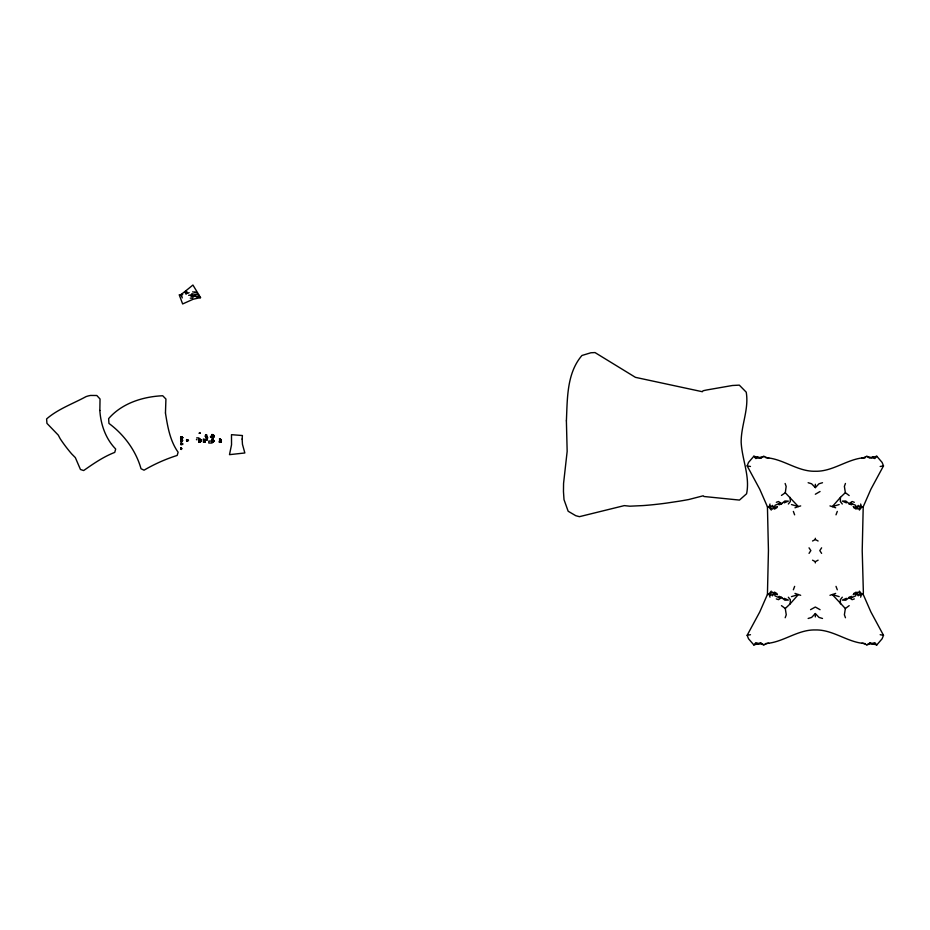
<?xml version="1.0" encoding="UTF-8"?>
<svg xmlns="http://www.w3.org/2000/svg" width="930" height="930" viewBox="0 0 930 930"><rect width="100%" height="100%" fill="white"/><g stroke="black" fill="none" stroke-linecap="round" stroke-linejoin="round"><path stroke-width="1.4" d="M200.124 442.262C197.486 441.738 203.031 440.088 200.008 440.715C197.427 442.61 202.74 442.203 198.974 440.843C201.275 435.961 198.567 443.203 200.043 441.506C202.752 438.762 197.462 443.412 200.287 442.227M213.168 442.262C212.087 441.122 213.075 442.355 213.296 439.913C214.144 441.831 212.121 443.331 212.366 441.355C213.098 437.425 210.761 441.262 213.33 442.227C213.702 441.529 213.284 439.251 213.284 439.89C214.063 441.518 213.33 440.68 213.342 439.425M815.319 616.915L815.331 613.544L811.646 617.415L808.147 618.473M199.671 442.029C200.81 436.333 197.799 444.563 200.345 441.576C197.02 437.995 200.613 445.156 200.217 439.739C199.834 436.612 198.543 444.9 200.345 441.448C200.357 438.216 200.834 441.669 200.299 439.425M213.354 434.822L213.9 436.333L213.354 434.822L213.9 436.333L213.191 437.646L212.04 437.612L213.516 437.251L213.214 435.112L212.04 434.915L212.61 434.566L212.691 437.205L213.54 437.367L213.737 436.205L211.889 437.588L213.342 437.612L213.551 436.379L213.319 434.81L211.889 434.822L213.249 434.961L214.005 436.403M213.33 442.227C212.598 440.146 211.552 444.075 213.621 441.134C212.703 439.646 211.226 437.763 213.981 441.018M220.77 442.227L220.015 439.216L219.468 442.087L220.77 442.227L219.468 441.785L220.77 442.227L221.421 441.018L220.619 442.262L219.317 442.203L220.608 442.262M199.613 441.913C199.578 439.379 201.543 441.471 198.869 441.448C200.81 441.529 201.124 440.099 200.124 440.762C199.113 444.18 198.416 438.1 199.683 439.437C200.636 440.68 201.264 442.192 200.183 441.169M200.462 441.866C197.846 441.169 201.054 439.216 199.508 441.297C197.869 440.413 202.345 440.948 199.706 441.285C199.264 438.611 202.089 439.785 199.241 441.413M212.749 435.775C211.482 433.136 214.597 437.681 212.447 437.577C212.738 437.309 212.075 438.286 212.889 436.914C214.597 436.054 211.808 433.973 213.272 435.31C210.785 438.751 214.226 435.577 213.54 437.367M221.328 440.971C220.689 440.274 218.98 436.182 220.294 442.18C219.364 443.04 222.084 439.506 220.422 439.53C221.817 446.016 218.085 435.996 221.421 441.018M182.745 437.902C181.652 436.251 182.048 438.762 180.862 438.855C182.233 438.588 181.292 435.961 182.245 438.181C179.409 436.449 184.419 438.96 181.896 437.298C183.501 437.519 180.664 438.065 181.269 437.46C185.128 437.925 178.92 437.356 182.606 437.542M213.342 437.612C211.18 438.379 213.679 435.566 212.854 435.135C212.9 440.832 210.599 432.183 213.354 435.891M220.154 442.029C219.248 433.043 220.096 447.76 220.643 439.727M200.229 439.588C201.24 442.541 197.427 441.483 200.415 440.599C198.299 441.518 199.845 442.924 199.787 439.75C197.962 438.658 200.892 442.471 198.974 439.053M212.656 434.705C212.168 441.901 211.935 431.136 213.9 436.356M213.865 440.971C210.773 444.773 213.377 436.158 213.505 441.866M203.403 442.203L203.403 439.053L204.019 440.704M198.439 440.25L199.927 439.658M196.416 439.692C197.055 439.204 196.521 439.413 196.904 439.553M200.717 441.25C200.892 438.565 198.683 442.808 199.904 439.46C199.869 441.204 198.625 440.436 200.752 441.599M212.865 441.494C209.889 444.877 213.819 434.694 212.784 441.215C213.668 441.436 212.889 438.739 212.017 439.053M181.664 438.472C179.037 437.274 184.338 436.833 181.141 438.204C182.106 436.728 181.92 438.53 182.233 437.344C179.234 436.565 184.744 438.948 180.722 437.844M181.676 438.681C180.478 436.658 181.245 439.483 181.478 438.356C182.303 436.228 179.374 437.565 181.094 438.96C180.745 435.252 181.71 439.96 181.931 437.309M181.094 444.587C180.49 442.308 182.175 443.168 181.129 444.807M181.129 449.306C180.467 446.865 182.071 448.167 181.176 449.516M182.268 437.6C180.641 435.949 180.687 438.762 182.385 437.379M845.451 483.461L844.382 486.402L845.358 492.668L840.464 497.352L840.325 501.526L842.301 504.014M180.862 440.913C183.256 440.169 182.257 440.378 181.617 440.274M186.581 440.913C187.965 441.192 186.593 439.158 188.197 440.076M213.237 435.263C211.947 435.577 211.749 437.065 213.482 437.507M785.187 617.741L786.257 614.788L785.28 608.511L790.186 603.837L790.326 599.664L788.338 597.223M182.257 444.11C183.454 445.819 181.792 441.983 182.664 443.761M200.02 441.634L199.648 440.518L200.938 441.018M210.668 437.1L210.482 436.647M181.013 437.844L182.117 437.356L180.862 438.437M207.378 436.972L207.611 437.937L206.297 438.146L205.286 436.217L205.623 434.845L206.751 434.88L206.065 437.414L207.378 436.972L205.658 436.612L206.797 436.31L206.262 437.635C207.646 440.285 206.181 440.192 206.751 437.24L205.658 437.309M211.133 436.461L210.657 436.937L210.982 436.344M187.965 440.634C186.174 439.262 188.592 440.913 188.546 440.367M213.365 441.378C213.342 437.612 211.598 443.889 212.447 441.204C212.377 438.437 213.156 439.03 212.482 441.39M200.81 441.529C199.008 440.355 200.868 439.588 200.81 440.588M212.819 442.041C214.33 440.611 211.691 439.971 212.993 439.658M187.906 440.727C187.232 442.087 185.954 440.622 187.221 439.971M182.594 437.716C182.059 438.146 180.885 437.356 182.175 437.402M199.787 442.052L200.834 440.878L200.334 439.518M213.319 435.275L213.737 436.205M220.829 440.343C218.69 436.809 221.131 444.156 220.817 439.518M863.214 594.421L862.354 594.398L863.214 594.421L863.365 592.247L862.215 550.595L863.214 506.769L870.91 489.203L883.5 465.895L882.117 462.431L876.792 456.235L871.34 457.583L866.76 456.339L863.47 457.793C846.986 459.257 832.617 471.719 815.319 471.254C798.033 471.766 783.641 459.211 767.169 457.816L763.879 456.351L755.811 458.525L753.858 456.235L748.522 462.431L747.15 465.895L759.74 489.203L767.436 506.769L768.436 550.595L767.436 594.421L759.74 611.998L747.15 635.295L748.522 638.771L753.858 644.955L760.821 643.014L763.89 644.862L767.169 643.397C783.653 641.933 798.033 629.482 815.319 629.947C832.617 629.482 846.986 641.921 863.47 643.409L866.76 644.85L874.828 642.688L876.792 644.967L882.117 638.771L883.5 635.295L870.91 611.998L863.214 594.421L860.61 593.979L858.181 592.085L853.17 594.712M212.459 440.32L212.226 441.332M219.468 439.053C219.678 436.868 220.817 445.191 220.782 439.425M181.501 437.867C180.571 436.786 182.327 437.356 181.187 437.786M198.962 441.355C201.508 442.203 199.787 439.413 200.741 440.599M212.935 437.333C213.028 433.02 211.668 435.333 213.47 437.205M220.631 441.192C220.945 436.182 218.015 443.099 221.177 440.925M199.392 440.983L200.543 439.913M204.891 441.866L205.274 440.971L204.716 442.227L203.903 441.552L204.019 439.32M199.16 440.948L199.346 439.611M213.214 435.112L212.493 436.589M829.979 595.293L832.315 594.572L845.358 608.534L844.382 614.811L845.463 617.741M206.169 440.029L207.262 439.785L206.751 437.24M800.684 505.908L798.347 506.571L785.304 492.749L786.152 486.448L785.141 483.484M220.422 441.413C219.875 443.192 219.864 441.855 220.712 439.588M219.643 439.565C221.805 438.646 218.69 446.691 219.852 439.286M212.342 439.506C212.982 438.576 211.598 440.913 213.726 440.936M199.927 441.413C200.845 441.506 200.845 439.169 199.718 440.622M198.788 440.832L198.636 440.471M182.141 437.46L180.862 437.925M784.281 502.874L788.361 501.119L784.874 501.014L781.491 503.642L779.235 503.421L778.991 504.839L781.735 503.874M204.356 439.46L205.367 441.018M204.716 439.425L205.1 440.82M213.458 440.448L212.389 439.599L212.354 441.053M846.381 598.316L842.313 600.094L845.765 600.199L849.137 597.572L851.392 597.769L851.659 596.339L848.916 597.339M199.427 440.529L198.974 440.088L199.869 440.111M212.726 437.414L212.04 437.321L212.691 435.542M220.108 441.913L220.015 440.262M199.555 440.75L200.834 439.89M213.377 441.134C210.808 440.39 213.609 440.936 213.633 441.215M180.722 443.471L181.28 444.494L181.664 443.877M180.757 448.179C182.117 450.341 180.699 447.039 181.606 448.237M206.669 440.111L206.739 438.193M212.04 434.438C213.365 434.391 211.436 439.262 212.679 437.298M219.678 439.727C218.864 443.366 221.666 441.808 220.736 439.704M200.136 441.308L200.276 440.401L200.136 441.192M200.834 440.878C199.078 440.704 201.973 439.39 199.543 440.843M206.169 436.856L206.797 436.31L205.286 436.217L206.228 436.472L206.251 434.612L206.541 435.461L205.623 434.845M212.435 434.67L213.04 435.031M204.298 439.797L204.123 441.68M212.9 442.18C211.563 442.215 212.668 440.669 213.586 440.692M180.862 439.53L180.862 441.831L182.35 440.576M181.745 440.692L181.583 439.774L180.862 441.018M212.517 435.775L213.33 435.449L212.993 436.798M181.071 443.296L180.862 444.063L181.373 443.226M181.315 448.062L180.908 448.772L180.908 448.016M180.862 437.019C182.141 438.274 181.373 436.426 180.862 437.67M181.059 437.914L181.617 437.693M199.834 441.087L199.148 441.425M768.296 506.804L767.436 506.769L770.028 507.222L772.458 509.105L774.33 507.85L775.015 505.316L779.235 503.421M860.61 593.979L859.959 595.305L856.309 593.34L855.623 595.886L851.392 597.769M212.912 440.111L212.552 440.262M200.252 439.704C200.066 440.82 201.484 439.623 200.09 440.355M200.008 440.715L198.974 440.436L200.159 439.727M769.331 506.187L770.005 504.025M860.645 597.165L861.32 595.002M199.183 440.343C202.298 439.367 199.264 441.192 200.706 439.902M181.455 437.937L181.036 437.019M200.706 441.029L199.52 440.518L199.683 439.437M220.166 439.437L219.922 441.204M212.644 437.042L213.493 436.6L212.354 436.31M181.827 437.367L180.862 437.088L182.048 437.379M187.465 440.692L187.36 439.983M199.729 439.646L200.229 440.483L199.369 439.286M199.636 440.867L200.345 441.576M212.366 442.064L212.319 441.448M220.689 441.471C217.98 441.552 221.84 440.483 220.108 440.053M793.36 589.783L794.65 586.365M836.012 514.825L837.291 511.419M212.04 434.868L212.668 434.67M220.968 440.646L220.422 439.53M200.217 439.925L198.695 440.041L200.02 439.588M220.701 439.925C219.143 439.913 222.131 442.32 220.317 441.529M210.866 437.158L210.901 436.368L210.482 436.833M219.852 441.053L220.573 441.029M181.21 437.077L181.78 437.495L181.176 436.972M212.854 439.96L212.412 439.286M199.38 441.913L199.462 441.204M212.377 437.449L212.366 436.891M219.806 442.064L219.678 441.366M862.354 506.804L863.214 506.769L861.831 506.99L859.378 510.082M768.296 594.398L767.436 594.421L768.808 594.212L771.261 591.12M770.028 507.222L770.691 505.885L774.33 507.85L777.468 506.49M181.431 438.321L181.071 437.67M181.49 439.971L181.164 439.483L181.524 440.157M212.726 442.192L212.424 441.901M200.194 440.913L200.845 440.96M210.843 437.019L211.25 436.6L210.657 436.937M212.889 436.914L213.644 436.6L213.307 435.426M212.621 441.89L212.331 442.215M809.042 553.373L810.844 550.595L809.03 547.828M821.609 547.828L819.795 550.595L821.609 553.373M790.186 603.837L798.324 594.561L800.672 595.305M840.464 497.352L832.304 506.618L829.979 505.908M213.191 441.18L213.365 440.227M772.388 595.828L774.33 593.34L777.468 594.712M853.17 506.49L856.309 507.85L858.262 505.362M788.349 504.014L790.314 501.526L790.163 497.376M842.313 597.188L840.325 599.664L840.453 603.849M876.792 456.235L874.828 458.525L871.34 457.583M753.858 644.955L755.811 642.677L763.89 644.862M808.147 482.717L811.611 483.786L815.354 487.634L818.993 483.774L822.504 482.728M199.694 440.39L200.682 440.495M212.377 440.46L212.691 442.017M770.028 593.979L772.458 592.085L774.33 593.34L770.691 595.305L770.028 593.979L768.808 594.212M860.61 507.222L858.181 509.117L856.309 507.85L859.959 505.885L860.61 507.222L861.831 506.99M845.358 608.534L849.183 605.639M213.086 440.181L212.714 440.39M220.178 440.39L220.701 440.006M784.269 598.339L788.349 600.083L784.885 600.187L781.514 597.572L778.538 599.676L776.317 598.908M846.381 502.874L842.313 501.096L845.765 501.003L849.137 503.63L852.113 501.514L854.321 502.293M781.456 495.423L785.304 492.749M196.695 437.844L198.985 437.925M181.559 443.529L180.676 443.691L181.676 444.319M181.059 448.179L181.722 449.027M866.76 644.85L869.829 643.014L876.792 644.967M853.601 593.619L856.158 592.096M774.492 509.105L777.05 507.571M753.858 456.235L760.821 458.165L763.879 456.351M181.641 439.983L182.175 440.878L182.745 440.471M213.133 441.029L212.505 441.215M181.699 448.597L180.908 448.992L181.106 448.004M187.628 293.45L189.104 292.578M213.354 435.845L212.505 436.205L213.203 436.577M815.331 494.237L820.051 491.505M182.303 297.891L180.931 294.636L182.687 294.508L179.211 294.787L182.64 303.947L193.242 299.204L200.543 297.612L192.917 285.033L186.07 290.637L186.616 291.567L185.117 292.497L185.605 293.392L187.139 292.508M810.553 609.662L815.343 607.023L820.062 609.696M812.553 541.004L815.319 539.54L818.098 541.004M812.553 560.186L815.319 561.662L818.098 560.186M199.845 439.937L199.369 440.053M212.819 435.31L212.424 435.438M220.98 440.739L219.899 440.89M213.47 435.984L212.807 436.6M220.863 440.622L220.224 441.215M188.674 295.345L192.417 294.74M221.073 441.215L220.701 441.727M873.328 456.886L869.829 458.176L866.76 456.339M757.311 644.304L760.821 643.014M794.987 507.792L798.347 506.571L791.465 504.548M198.695 440.041L199.938 440.018M776.317 502.293L778.526 501.514L781.491 503.642M854.321 598.908L852.113 599.676L849.137 597.572M835.663 593.41L832.315 594.572L839.186 596.642M219.91 440.529L220.84 440.471M839.186 504.548L832.304 506.618L835.675 507.792M791.453 596.642L798.324 594.561L794.976 593.41M204.716 442.227L204.158 442.169M880.175 466.488L883.5 465.895M747.15 635.295L750.475 634.713M765.32 643.641L768.715 643.223M774.33 593.34L775.015 595.886L779.259 597.769L781.514 597.572M849.137 503.63L851.392 503.432L855.623 505.304L856.309 507.85M199.59 442.18L198.974 442.227M200.124 433.241L199.206 433.217L199.973 432.555L200.124 433.241L199.299 433.217M190.255 298.1L192.626 298.251M190.824 295.438L191.417 296.438L193.766 296.624M191.406 296.438L193.731 296.67M200.799 440.739L200.055 440.529M206.297 438.146L207.471 439.007M861.936 643.223L865.33 643.641M765.332 457.525L768.726 457.955M191.743 293.717L198.869 295.205M192.661 291.857L197.253 292.776L194.881 292.218M207.611 437.937L206.262 437.635M747.15 465.895L750.475 466.488M880.175 634.702L883.5 635.295M206.042 439.588L207.262 439.785L206.855 438.937M182.478 440.076L182.303 440.774M822.504 618.473L819.005 617.415L815.331 613.544M757.311 456.897L760.821 458.165M873.328 644.316L869.829 643.014M848.916 503.862L851.659 504.851L851.392 503.432M213.249 441.459L212.784 441.215M781.735 597.339L778.991 596.339L779.259 597.769M774.492 592.096L777.05 593.619M853.601 507.571L856.158 509.105M213.144 436.414L212.598 435.589L213.412 436.53M781.456 605.651L785.28 608.511M845.358 492.668L849.183 495.55M204.914 441.983L204.193 441.366M771.272 510.082L768.808 506.978M859.378 591.12L861.831 594.212M205.879 436.007L206.053 435.194L206.344 435.833M186.593 441.018L186.593 439.53M856.309 593.34L858.262 595.828M772.388 505.362L774.33 507.85M185.605 293.392L186.151 294.287M186.616 291.567L186.07 290.637L180.931 294.636L181.606 296.228M836.012 586.365L837.291 589.783M793.36 511.419L794.627 514.836M860.645 504.025L861.32 506.187M769.331 595.002L770.005 597.165M219.957 441.552L220.27 442.052M815.343 484.263L815.354 487.634M815.319 561.662L815.319 562.917M815.319 538.272L815.319 539.54M165.459 412.99C167.574 426.312 169.946 440.832 178.118 452.224L177.188 455.433C165.575 459.118 154.543 464.024 144.034 470.185L141.023 468.732C135.931 450.62 124.016 434.589 108.95 423.417L108.636 418.616C121.923 403.236 142.964 396.61 162.715 395.75L165.924 399.028L165.459 412.99M566.393 420.848L567.161 451.352L563.568 483.426L563.464 491.552L564.01 499.643L568.16 511.244L575.786 515.708L579.425 516.673L624.286 505.618L629.819 506.199L643.211 505.571A366.815 366.815 0 0 0 654.104 504.595L657.336 504.234A318.444 318.444 0 0 0 666.915 503.037L679.167 501.2A448.527 448.527 0 0 0 688.746 499.526L703.254 495.783L703.894 496.492L739.478 500.084L746.581 493.76C750.208 476.451 742.047 459.56 741.163 442.331C741.012 425.417 749.15 409.072 746.22 392.158L739.315 385.136L732.387 385.497L706.544 390.007L703.08 390.751L702.324 391.716L635.446 377.348L595.014 352.575L590.922 352.761L581.948 355.481C566.626 373.29 567.428 398.679 566.393 420.848M99.847 410.456C100.684 424.44 105.706 438.902 115.68 449.016L114.75 452.387C103.393 456.793 93.546 463.617 83.665 470.545L80.457 469.487L75.342 457.618L71.622 453.84A158.925 158.925 0 0 1 69.401 451.201L68.727 450.364A116.901 116.901 0 0 1 66.669 447.772A112.821 112.821 0 0 1 64.6 445.04L63.914 444.11A131.374 131.374 0 0 1 60.171 438.704L58.299 435.159L46.942 423.359L46.605 418.942C57.788 409.119 72.866 403.783 86.048 396.622A25.064 25.064 0 0 1 90.605 395.448L96.813 395.506L100.033 398.993L99.847 410.456M242.137 439.065L242.463 444.331L244.846 452.968L229.489 454.654L231.535 444.796L231.489 434.682L242.416 435.531L242.137 439.065M865.319 457.548L861.936 457.978L865.319 457.548M212.098 441.053L208.808 441.053L208.808 443.04L212.098 443.04L212.098 441.053M195.277 296.275L192.952 295.798L200.543 297.612L195.288 296.275"/></g></svg>
